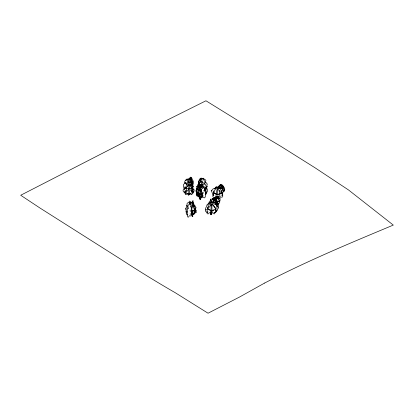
<?xml version="1.0" encoding="UTF-8"?>
<svg xmlns="http://www.w3.org/2000/svg" width="414" height="414" viewBox="0 0 414 414"><rect width="100%" height="100%" fill="white"/><g stroke="black" fill="none" stroke-linecap="round" stroke-linejoin="round"><path stroke-width="0.62" d="M188.598 193.731L188.561 194.663L188.955 194.373L188.919 193.731M213.35 199.362L213.909 199.02L214.654 200.148L214.68 199.331L215.254 201.126L215.725 201.401L215.849 202.198L215.389 202.534L215.953 203.419L215.456 203.874L216.398 203.735L216.227 204.77M188.53 194.057L188.484 194.482L189.038 194.549L189.115 193.98M204.154 179.262L203.507 178.222L201.447 178.512C200.712 179.888 200.36 180.23 200.34 182.165C199.413 182.186 199.595 184.095 200.112 184.727C199.32 185.731 201.059 186.424 199.864 187.04M217.609 197.845L217.635 196.572L217.112 197.437L216.082 197.064L214.913 199.362M192.691 216.688C192.08 214.447 193.617 214.887 193.178 213.339M192.174 189.824L192.888 188.815L192.619 187.345M210.969 213.541L211.021 212.284L210.959 214.266L211.606 213.919L211.554 212.108M208.154 206.576C208.946 205.887 209.054 204.739 209.862 203.414C212.242 203.584 210.861 201.194 210.824 200.785C211.673 201.1 213.267 197.959 212.708 199.595C212.61 200.288 213.583 199.186 213.826 199.015C214.317 199.108 214.473 200.314 213.831 199.848M192.427 192.06L192.567 192.795L192.013 194.062C191.987 195.92 190.989 193.478 189.985 193.783C190.44 195.62 188.639 193.084 188.955 194.663C188.551 193.302 187.376 195.403 187.537 193.783C186.486 193.493 185.544 195.951 185.508 194.062L185.172 193.84L184.965 192.143L186.554 190.652L184.98 191.522L186.528 189.591L186.486 188.743L185.229 188.339L185.989 187.19C188.132 186.983 186.378 186.067 186.973 184.923C185.896 183.707 186.895 182.724 187.614 181.87C186.719 180.069 188.37 180.69 188.546 179.314L189.245 179.158C191.164 178.103 192.329 180.69 192.158 181.327C193.504 183.418 190.673 181.591 191.568 180.483C192.013 177.285 189.819 176.095 189.555 179.485M211.145 204.594L211.14 204.852M214.219 200.071C213.562 199.605 215.094 197.581 214.411 199.786M217.407 197.742L217.49 196.5L217.215 196.526M211.352 202.187L211.311 201.535L211.275 202.518M189.814 178.331L189.462 178.444L189.565 179.06M192.753 216.46L192.733 214.312M193.949 189.938L192.733 189.954L191.93 189.483L194.119 189.286L191.915 188.303L192.256 187.309M211.259 211.725L211.254 212.599M216.331 205.163C217.179 204.174 215.668 204.475 215.275 202.922C214.369 202.286 213.815 203.326 212.967 202.389C214.116 201.561 212.268 202.348 211.595 201.939C207.735 202.679 215.989 202.079 213.702 203.704C214.969 204.516 215.622 204.288 216.755 205.209C216.584 206.617 218.706 206.363 217.883 207.124A0.585 0.461 24.6 0 0 217.552 207M211.176 202.487C211.523 202.901 208.739 202.456 208.992 203.429M221.661 186.59L221.764 186.14M193.105 203.062L193.131 203.533M220.445 188.561C220.346 187.583 220.615 186.807 221.05 185.42C221.79 184.406 220.9 187.03 221.832 185.674C222.08 184.302 217.267 186.44 219.073 187.723M222.277 188.991C222.587 187.832 220.988 186.005 222.365 185.436C221.904 186.968 224.041 187.33 223.762 188.613C224.781 189.105 224.916 191.537 223.969 191.392C222.608 191.532 225.164 189.86 223.001 190.487M222.106 185.72C221.418 185.751 222.489 184.24 222.225 185.695M192.805 216.579C191.325 213.381 194.57 215.089 193.514 213.417M217.64 189.058L217.376 194.399L217.666 195.165L218.752 194.621M200.981 196.469C200.873 197.323 199.822 197.54 200.236 199.165C199.807 199.067 200.014 196.645 199.098 196.541M212.786 199.351L212.827 198.668L213.35 199.31M211.254 213.893L211.223 214.4L211.228 212.527L211.052 214.799L210.824 211.761M207.704 207.342L207.59 209.034L211.916 204.061L211.916 211.295L213.986 210.219M208.18 209.241L211.73 210.493L216.056 209.137L216.17 207.45M217.604 197.561L217.547 196.417M189.964 210.814L191.092 211.187L191.32 208.071M190.026 213.929L191.154 214.297L191.382 211.187M219.016 186.243C220.005 188.411 218.033 186.083 216.77 188.251C214.969 188.634 214.995 190.787 213.903 191.397C214.664 192.51 212.894 192.908 213.376 193.856C211.394 195.242 214.892 195.248 212.76 195.755C212.925 196.697 213.138 198.089 214.825 197.504C214.85 197.343 216.739 197.55 216.098 196.676C215.823 195.744 216.475 192.443 216.688 191.009C216.941 190.15 217.629 185.327 218.644 187.77M201.276 184.903L201.592 181.151L204.532 184.111L201.276 184.903L198.347 183.832L198.565 182.59M201.551 187.299L201.778 184.929M210.167 202.71C206.995 201.468 211.533 202.084 210.033 200.816C212.154 200.883 209.97 199.848 210.441 199.139M214.944 200.164L214.985 198.699L214.442 199.786M192.282 211.156L192.251 211.559L192.303 211.13M222.318 186.077C222.582 184.484 223.684 186.264 222.913 186.864M222.282 185.995L223.798 186.657L223.555 187.454L224.507 187.697L224.766 189.648L224.202 190.073M214.022 200.195L214.074 200.314M215.466 197.716C215.735 195.941 217.479 197.794 219.301 198.523C220.657 199.822 220.279 200.205 219.358 201.825M213.815 190.87L213.588 192.94L214.4 192.044M215.032 200.102C215.989 199.222 216.843 201.401 215.466 201.147C214.426 200.785 215.684 198.332 214.509 199.755M221.692 191.206L221.459 193.276L219.834 194.083M192.727 211.042L192.707 210.71M189.922 178.227C191.641 174.625 192.505 181.498 193.354 181.058C192.846 182.155 193.923 182.533 193.162 183.697C193.643 184.442 192.81 184.37 192.619 184.546C192.137 184.628 192.996 185.896 191.837 185.312M217.464 197.649L217.407 196.774M204.532 184.111L204.749 182.869M208.133 204.34L208.283 203.129L208.915 203.569M192.826 214.261L192.546 216.279M219.818 188.179L219.87 187.723L219.586 188.044M192.66 202.172L192.619 202.518L192.686 202.136M184.861 187.997L184.784 189.048M192.287 213.334L192.277 212.987M194.658 208.687C193.592 211.357 195.02 209.38 194.259 208.465C193.209 208.211 193.473 207.616 193.659 206.752C192.386 205.618 194.083 201.458 190.326 202.793C188.572 202.891 186.786 201.996 186.988 204.754C186.548 205.908 186.968 208.092 185.705 208.092C185.11 209.707 185.679 209.587 186.217 208.677C185.902 209.831 186.957 210.436 185.695 211.036C187.045 212.108 185.534 212.692 186.538 213.79L186.838 214.83L187.863 214.799M218.018 196.753L218.137 198.208M203.512 192.629L202.493 194.094L199.646 194.145L200.376 191.304M203.171 195.708L202.493 196.686L199.646 196.733L200.376 193.892M190.109 179.692L190.585 177.875L190.75 179.785M212.967 202.249L213.629 199.237L213.308 198.441L213.443 199.346M185.446 182.295L184.815 182.548L185.208 183.702M200.034 189.001L199.481 190.849L201.628 190.585L201.282 189.441M192.21 213.593L191.827 214.452L191.987 205.127L192.163 202.855L192.52 202.441L193.038 202.524L192.857 203.186L193.514 203.155L193.819 203.574L193.581 204.061M204.237 191.108L204.18 190.352M200.241 180.1L199.931 180.545L199.103 179.971L198.849 181.56M221.656 186.114L221.661 186.491M190.813 177.492L190.575 177.182L189.788 178.289M210.431 199.191C211.352 199.507 212.232 199.02 212.636 198.373C212.703 199.01 212.641 199.589 213.665 199.051C213.577 197.804 214.587 197.685 216.274 196.505M220.496 188.168L221.878 184.706L221.863 185.306M204.293 190.316L204.288 190.761L204.5 189.99M201.033 196.2C202.663 197.897 202.746 194.663 201.525 193.742C201.214 192.541 202.374 194.476 202.12 193.447C201.592 192.639 202.886 192.981 202.167 192.21C200.485 191.76 202.306 190.575 200.593 189.41C201.913 189.715 200.045 185.85 198.782 187.097C197.68 185.71 196.805 185.777 196.955 187.935C197.023 188.613 195.242 192.422 196.283 190.58C196.878 191.708 195.641 193.012 196.909 194.43C198.265 194.658 195.796 195.325 197.675 195.734C198.834 196.21 198.694 197.778 199.972 197.323L200.283 199.325L200.252 197.287M217.578 205.313L217.971 204.454M199.331 196.231L199.315 197.255L199.936 197.204L199.89 199.232L200.288 199.232L200.335 197.411L201.271 197.597C201.649 198.71 201.913 197.147 202.498 197.478L202.715 197.39C203.269 196.174 204.299 198.792 204.935 197.587L205.132 196.95C205.913 196.055 204.759 195.537 205.763 194.652C204.671 194.161 205.67 193.648 205.313 192.707C207.326 194.978 204.221 190.569 204.594 189.395C204.687 187.645 203.714 187.506 202.57 187.63C200.925 187.418 199.672 186.719 198.761 188.313C198.177 189.25 200.35 188.919 198.534 189.508C197.545 189.86 198.56 190.813 198.979 191.056C199.595 191.858 196.935 192.474 198.265 192.748M199.646 196.733C196.189 194.373 198.394 198.301 199.734 195.646M212.843 202.125L213.924 199.941L214.659 200.837M208.258 206.565L207.895 207.285C208.532 208.387 207.047 209.044 207.424 210.033C205.768 211.802 208.682 211.233 206.871 212.33C206.741 213.443 207.994 214.897 209.091 213.075C209.882 211.994 211.399 212.941 211.005 212.025C210.974 209.458 211.119 206.964 211.15 204.728C210.328 200.392 213.21 203.455 212.92 204.692C213.676 205.944 214.343 206.136 215.006 207.424C215.497 209.308 216.786 210.933 215.637 211.518C215.482 212.636 215.27 213.153 214.141 212.408C215.854 214.1 214.033 214.162 213.065 213.427C212.542 212.263 210.695 212.253 211.58 214.328L210.98 213.955M218.183 198.539L218.194 197.721L217.469 197.908L217.785 197.607L217.226 196.945L216.858 197.701M218.007 196.055L217.811 197.55M214.229 200.345L214.266 200.64M192.251 213.919L192.484 216.719M215.523 199.807L216.444 198.311L217.205 202.249L218.82 201.307M194.689 209.665L194.989 209.396L194.87 210.012M194.275 206.317L193.933 206.591M186.455 184.768L188.851 181.684L192.117 183.894L189.726 185.275L186.455 184.768L185.581 182.884M184.986 186.429L185.865 188.323L188.489 184.939M198.446 189.928L199.16 189.001M215.389 197.726L215.327 197.675M215.078 188.686L214.716 188.36L214.887 189.105M194.368 206.063L195.455 205.986L194.989 207.145M213.029 202.462L213.184 202.674M193.887 205.686C194.896 205.065 193.804 204.257 193.095 204.594M215.725 200.221L215.942 199.191L214.913 199.548M191.537 183.5L191.992 182.988L191.672 182.393L191.977 181.865L191.692 181.472L190.549 181.591L190.683 179.914C189.979 179.557 189.591 180.199 189.058 179.195L188.075 179.438C186.921 179.842 184.318 180.385 184.784 182.108C186.196 183.5 181.922 184.173 183.759 186.062C181.963 188.608 185.751 185.953 184.742 189.203L184.302 189.41L184.085 188.137L183.64 189.26C182.662 190.331 183.066 191.408 183.832 192.024L185.213 193.095M189.959 203.745L190.823 202.917M201.349 197.245L201.007 197.312M205.737 194.559L205.96 194.15C206.384 193.535 206.84 193.214 206.84 192.117C207.616 191.356 208.076 190.171 207.026 189.032L206.922 188.189C205.851 186.859 206.757 190.155 205.872 189.079L205.603 188.256L206.012 187.33M207.678 212.222L208.045 211.927M222.277 194.766L221.738 195.206M201.602 189.369L201.427 189.695L201.649 189.431M193.115 204.832C195.455 204.977 191.78 201.22 190.911 202.286C189.855 200.65 188.856 200.474 189.151 203.026M213.826 199.388C215.125 195.786 217.443 198.115 218.949 200.024C219.404 201.188 220.362 201.985 219.41 202.436C219.368 203.077 219.223 203.652 218.281 203.155C219.555 203.978 218.225 204.5 217.743 203.688C216.263 203.388 217.397 200.987 216.501 199.641C216.615 199.201 215.973 196.96 216.046 197.649M207.538 205.116L206.907 204.873L206.684 206.177C206.669 206.974 204.811 208.428 205.623 209.251C207.937 209.851 204.149 209.494 205.742 210.276C204.852 211.435 206.467 212.222 207.574 212.242M198.347 183.832L201.592 181.151M198.208 187.33L201.825 184.344L205.51 188.049L204.345 188.334M205.908 186.921C209.065 187.056 206.156 186.398 207.036 184.411C208.32 183.873 205.924 183.847 206.591 182.91L205.256 182.263L205.939 180.499L205.204 179.572L202.669 178.522L201.323 178.403C200.806 179.541 200.345 178.915 199.626 179.36L199.776 181.208L198.58 181.182L198.29 181.86C198.839 182.424 197.845 183.298 199.02 183.826L198.823 185.089C200.412 185.798 198.327 186.362 197.566 185.845L196.453 186.735L197.266 187.081M198.539 195.708L196.898 196.013L196.164 193.933L198.254 192.852L198.171 193.83L198.58 193.297L198.808 193.504L197.607 195.61L198.254 195.651M221.221 188.841L222.199 188.939L223.456 188.059C221.707 186.44 220.486 182.558 220.724 185.27M222.81 190.59L223.617 190.026M195.103 211.233L195.646 210.99L195.253 210.783L195.103 211.233L195.62 210.819L195.17 210.566M214.261 200.5L214.235 200.764M195.217 210.069C196.629 209.536 194.803 208.195 196.081 207.921C196.324 207.43 195.434 207.243 195.087 207.088C192.976 208.159 196.06 204.873 193.126 204.951M192.282 182.879C192.774 181.265 192.396 185.581 192.35 185.317M213.407 194.156C211.787 193.498 212.356 191.987 211.337 191.102C210.685 190.197 212.605 191.139 211.652 190.357C211.916 189.829 212.76 190.223 212.894 189.001C213.805 188.277 214.343 188.908 215.166 188.215C216.279 187.811 214.4 187.718 215.073 188.624M215.477 198.911L216.444 198.311M217.412 202.198L218.385 201.597M185.865 188.323L189.964 188.955L192.96 187.226L191.863 184.861M190.042 193.788L188.856 188.924L185.612 193.105L190.042 193.788L193.286 191.915L192.101 189.358M215.549 203.621L216.496 203.083L215.394 201.737M213.443 194.549L212.889 194.968L213.872 195.506M222.002 193.923C223.141 193.188 222.929 191.739 223.358 191.33M222.297 185.622C222.453 184.194 222.039 186.165 221.5 185.767C222.421 184.732 219.912 185.544 220.781 184.954C220.424 184.013 220.289 185.581 219.467 185.218C218.24 184.484 220.212 186.538 219.006 186.155M196.888 189.524L196.076 190.078L197.007 190.192M210.369 204.868L211.399 204.33M197.199 189.431L197.897 189.115M203.854 190.497L204.061 191.092M192.681 187.056L193.747 186.3L192.681 185.586C189.881 186.435 191.899 185.172 191.284 183.894M191.092 211.187L194.342 210.152L194.285 210.679L193.674 210.074L194.839 212.242L194.911 212.915L194.28 212.868L194.761 214.002L193.721 213.862L192.712 212.646M191.154 214.297L193.861 213.438M193.871 190.01L194.15 190.249L193.83 191.77L192.971 193.214L192.417 192.934M198.166 185.368L199.388 185.027M202.063 186.838L202.223 183.086L201.587 178.279L201.085 177.948L200.78 178.926L200.081 178.32L199.993 179.076M221.355 190.554L221.723 191.139C221.226 192.489 222.991 193.343 222.691 194.471C223.493 195.072 220.771 195.035 222.628 195.351C222.851 195.532 222.877 196.645 222.401 197.028C218.69 198.135 220.326 194.999 219.425 192.225C219.006 190.994 218.618 187.749 217.184 187.18C215.446 187.501 214.788 188.23 215.922 186.947C216.589 188.266 216.657 187.014 216.682 186.611C217.681 187.252 218.38 188.51 219.58 188.22C220.455 189.198 220.46 190.383 221.449 190.538M216.734 206.198L217.526 206.358L216.729 206.338M210.633 212.009L210.964 212.071L210.855 214.105L211.74 214.126L211.601 212.398L212.175 212.191M196.733 190.802L196.262 190.787M197.452 187.816L197.038 187.863L197.369 188.142M192.319 184.851L192.707 184.142L192.303 182.947M222.059 187.33L221.842 186.259M199.362 194C200.516 194.197 199.626 194.621 199.315 194.249M213.914 212.351L214.618 212.465M191.677 214.768L192.241 214.773L192.386 216.346M198.099 192.422C197.369 193.431 196.578 190.864 197.525 190.906C198.482 191.967 200.148 188.882 198.994 189.389C199.315 187.392 200.712 187.045 201.897 186.507C202.979 185.865 203.253 186.14 203.445 188.168M189.793 193.938L190.471 193.586M191.76 178.988L191.459 178.75M189.803 178.76L189.415 179.293M192.375 192.096C187.744 187.842 195.522 194.352 191.108 189.819C190.28 188.003 193.514 188.955 191.532 187.19C189.384 186.983 191.139 186.067 190.543 184.923C191.625 183.707 190.621 182.724 189.902 181.87C190.797 180.069 189.146 180.69 188.97 179.314L188.277 179.158C187.402 178.843 185.405 179.029 185.948 180.483L186.098 180.67M195.16 208.506C197.147 210.193 192.137 207.895 196.49 210.659C196.634 211.802 194.901 211.544 196.329 212.496C195.408 212.858 194.875 213.117 194.223 212.822M223.783 190.274L223.224 190.456L223.601 189.643L222.675 189.762L222.323 188.691C221.459 188.132 219.322 188.427 220.077 187.48C218.209 187.739 219.042 186.409 219.555 187.728M190.564 177.176L190.585 179.453M196.345 190.859L196.05 191.149L196.396 192.805M197.581 188.846L197.038 188.608L197.023 189.312M221.728 186.367L221.687 186.021M217.422 203.978C218.551 204.102 218.375 206.188 218.1 207.026C217.464 207.435 219.637 207.393 217.95 208.289C218.923 208.791 216.331 209.023 217.666 210.136L216.372 210.757L215.518 210.597L216.76 211.652L215.099 212.253M215.937 201.137L217.055 202.223M215.911 200.195C216.522 200.837 216.605 201.1 216.801 201.928C218.111 201.406 217.676 203.605 217.769 204.319M214.126 193.152L217.376 194.399L221.459 193.276L219.182 190.388M218.25 196.49L217.966 196.484L218.059 198.389M200.309 194.378L200.774 194.518L200.402 194.425M208.672 209.598L211.916 211.295M199.507 184.986C197.525 183.433 197.121 185.017 198.523 186.14M214.607 193.498L217.159 194.885M222.913 190.44L223.182 190.507L222.955 190.186M190.399 185.493L192.96 187.226M190.823 190.254L193.286 191.915M208.03 204.749C206.71 206.136 209.8 200.371 210.586 202.663M197.255 188.748C196.588 187.231 197.411 189.943 197.173 188.608M197.82 192.727L199.646 194.145M192.945 211.109C192.013 210.71 193.431 211.921 192.94 211.104M215.342 203.755L217.226 205.385M216.351 205.287L216.32 204.873M212.294 204.521L216.056 209.137M190.916 202.637L190.673 202.694M206.555 192.645L205.722 189.762L205.541 191.108L205.153 190.735L204.93 189.809L205.437 188.499C207.481 190.461 205.23 186.869 206.4 186.155L205.768 185.622C205.887 184.095 203.714 183.609 205.204 182.196L204.288 180.576L202.493 178.931L201.375 178.284L200.857 178.506L200.945 178.864M191.961 204.899L193.105 206.886L191.025 207.45L190.947 205.748M201.188 191.289L202.493 194.094M201.711 194.999L202.493 196.686M191.459 182.481L192.117 183.894M184.665 191.056L185.374 192.593M219.668 196.681C221.366 202.85 217.06 193.716 217.873 197.835M218.846 199.864L219.353 200.992M222.535 192.225L222.68 191.822M191.868 181.156L192.51 182.797M188.851 181.684L189.726 185.275M189.001 185.017L189.964 188.955M221.506 185.839L222.199 188.939M213.924 199.941L214.411 202.958M214.219 199.237L214.25 198.394L214.079 199.626L213.924 199.91L213.857 199.03L213.934 199.864L214.157 199.289L213.914 199.025L213.557 200.236L213.619 199.362M192.412 216.408L192.344 214.675M192.443 216.294L192.287 214.882L191.382 215.503C191.154 216.915 190.714 215.321 190.186 215.88L189.974 215.86C189.224 214.747 188.639 218.126 187.827 217.029L187.62 216.351C186.947 215.347 187.697 214.54 187.014 213.624C187.915 213.453 187.159 210.514 187.087 211.802C186.005 213.557 187.526 210.126 187.444 209.675C188.142 208.454 187.759 205.955 188.23 205.256C188.96 203.962 191.61 203.698 192.546 201.83C193.121 199.838 192.996 200.122 193.178 203.393M200.122 185.41L200.122 199.367M188.758 178.543L188.758 195.646M191.899 212.491C192.003 213.417 192.003 211.606 191.899 212.491M190.694 206.156C191.268 206.395 190.859 205.277 190.694 206.156M198.953 188.97L199.201 189.162L198.968 188.95M198.539 195.103C198.182 195.822 198.171 194.29 198.539 195.103M190.424 204.521L190.01 204.863L190.424 204.521M202.487 188.241L202.011 188.199L202.487 188.241M190.016 203.553L189.462 203.6L190.016 203.553M197.882 194.187C197.287 194.652 197.462 193.214 197.882 194.187M198.782 187.428L198.451 187.273L198.782 187.428M223.581 190.285L223.193 190.316L223.539 190.305M194.073 211.952L194.202 212.465L194.073 211.952M218.633 186.75L218.002 187.035L218.633 186.75M187.899 207.921C188.401 209.479 188.556 207.404 187.899 207.921M201.789 194.927L201.913 195.346L201.789 194.927M186.916 205.598L187.47 206.42L186.916 205.598M223.425 190.688L223.845 190.714L223.425 190.688M264.634 283.041L239.54 297.029L208.051 313.217L175.024 292.584A1222.568 683.902 61.5 0 1 122.032 260.039L39.915 207.983L20.7 195.258L162.899 122.254L205.955 100.783L247.236 126.317L281.013 146.427L314.785 167.623L348.562 189.99L393.3 225.092C349.877 243.204 306.443 261.312 264.634 283.041"/></g></svg>
